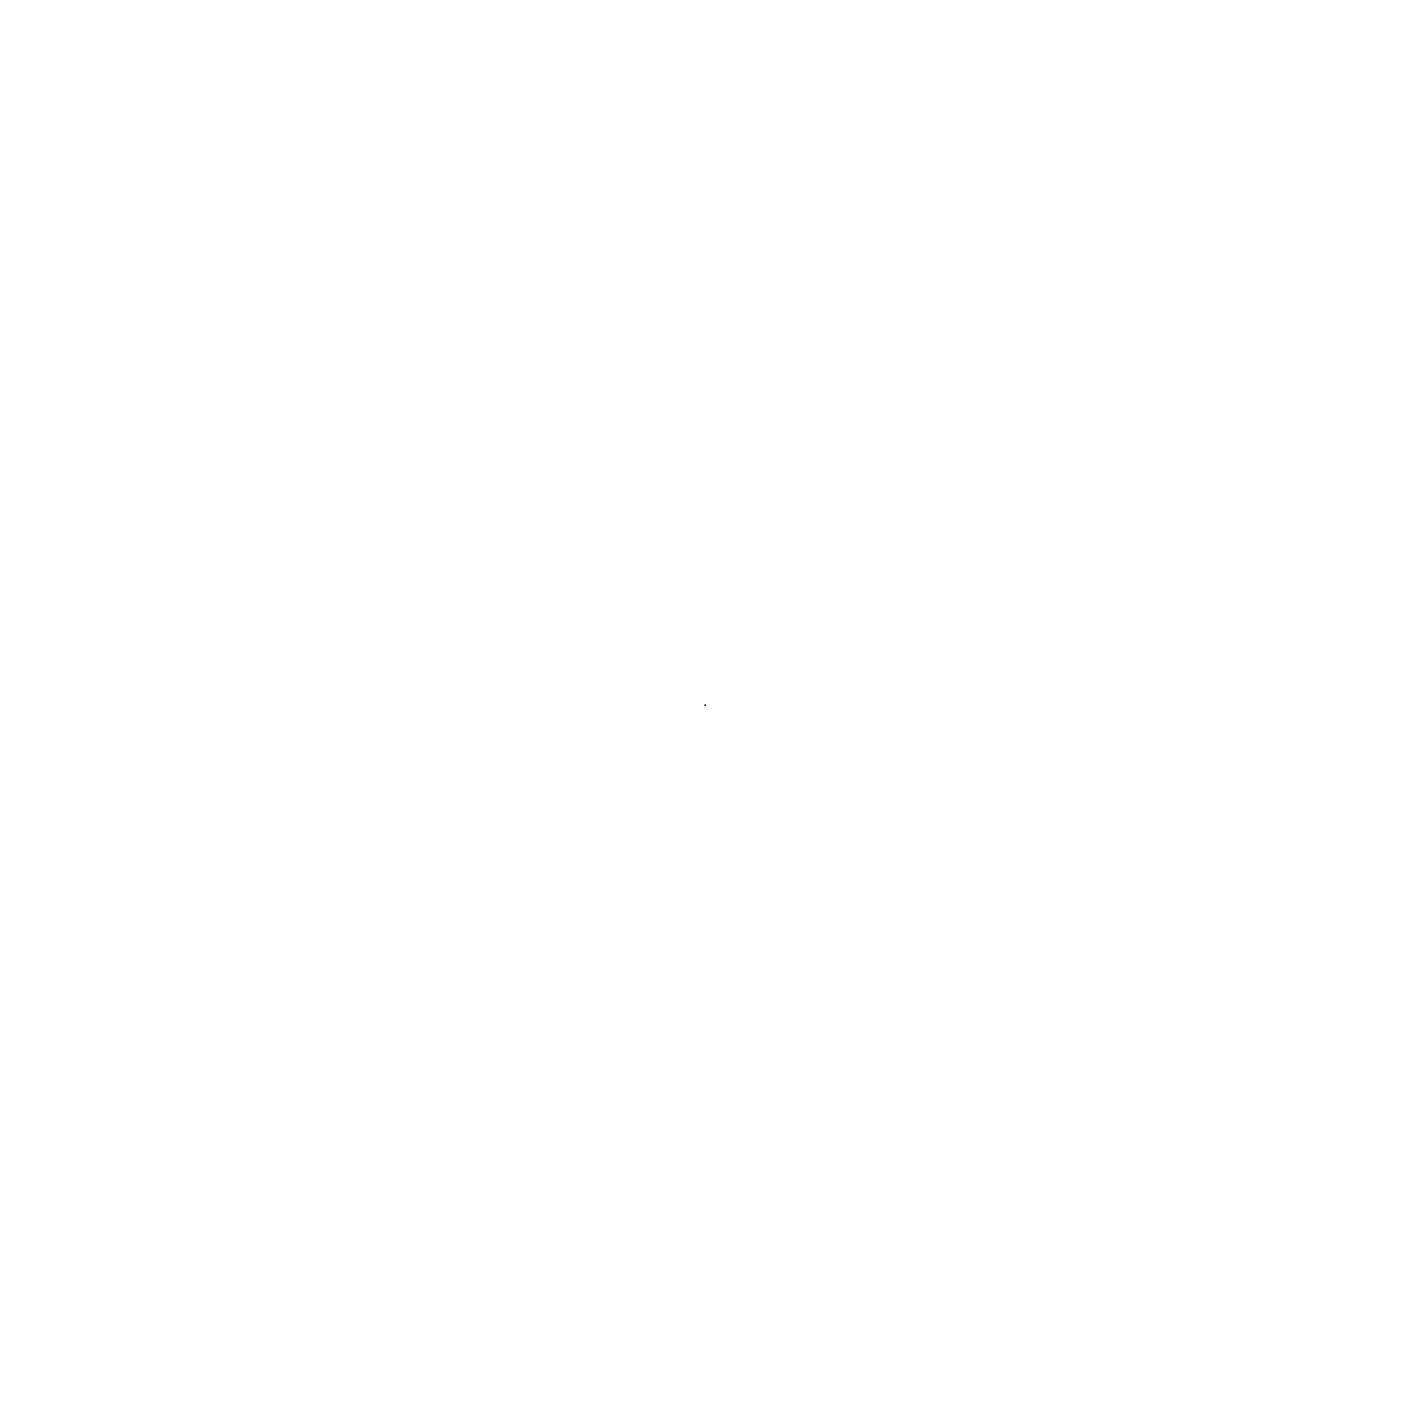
# Model space of a CAD drawing. Header units: millimetres. Extents: x 0 to 0, y 0 to 0.
import ezdxf

# ---------------------------------------------------------------- set-up
doc = ezdxf.new("R2010")
doc.units = ezdxf.units.MM
doc.header["$MEASUREMENT"] = 0
doc.layers.add('obj_27_trunk_base_躯干底座 v5_Sketch1', color=7, linetype='Continuous')

msp = doc.modelspace()

# ---------------------------------------------------------------- linework, layer by layer
at = {"layer": 'obj_27_trunk_base_躯干底座 v5_Sketch1'}
msp.add_point((0, 0), dxfattribs=at)

doc.saveas('drawing.dxf')
